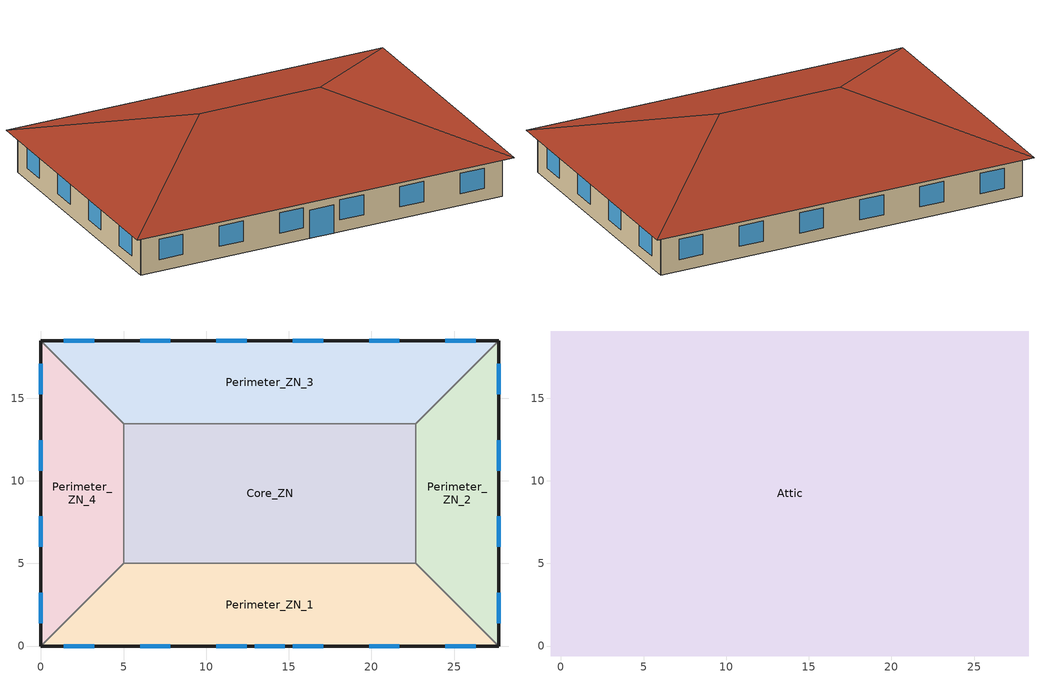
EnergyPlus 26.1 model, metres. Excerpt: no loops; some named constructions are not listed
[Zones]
Core_ZN
 floor ground (ext-slab): 5,13.46 22.69,13.46 22.69,5 5,5 z0
 wall to Perimeter_ZN_2 (int-walls): 22.69,5 22.69,13.46 z0:3.05
 wall to Perimeter_ZN_3 (int-walls): 22.69,13.46 5,13.46 z0:3.05
 wall to Perimeter_ZN_1 (int-walls): 5,5 22.69,5 z0:3.05
 wall to Perimeter_ZN_4 (int-walls): 5,13.46 5,5 z0:3.05
Perimeter_ZN_1
 floor ground (ext-slab): 27.69,0 0,0 5,5 22.69,5 z0
 wall outside (ext-walls): 0,0 27.69,0 z0:3.05
 wall to Perimeter_ZN_2 (int-walls): 27.69,0 22.69,5 z0:3.05
 wall to Perimeter_ZN_4 (int-walls): 5,5 0,0 z0:3.05
 window (TCwindow_41): 1.39,0 3.22,0 z0.9:2.42
 window (window_south): 6.01,0 7.84,0 / 10.62,0 12.45,0 / 15.24,0 17.07,0 / 19.85,0 21.68,0 / 24.47,0 26.3,0 z0.9:2.42; 12.93,0 14.76,0 z0:2.13
Perimeter_ZN_2
 floor ground (ext-slab): 22.69,13.46 27.69,18.46 27.69,0 22.69,5 z0
 wall outside (ext-walls): 27.69,0 27.69,18.46 z0:3.05
 wall to Perimeter_ZN_3 (int-walls): 27.69,18.46 22.69,13.46 z0:3.05
 window (window_east): 27.69,1.39 27.69,3.22 / 27.69,6.01 27.69,7.84 / 27.69,10.62 27.69,12.45 / 27.69,15.24 27.69,17.07 z0.9:2.42
Perimeter_ZN_3
 floor ground (ext-slab): 5,13.46 0,18.46 27.69,18.46 22.69,13.46 z0
 wall outside (ext-walls): 27.69,18.46 0,18.46 z0:3.05
 wall to Perimeter_ZN_4 (int-walls): 0,18.46 5,13.46 z0:3.05
 window (window_north): 26.3,18.46 24.47,18.46 / 21.68,18.46 19.85,18.46 / 17.07,18.46 15.24,18.46 / 12.45,18.46 10.62,18.46 / 7.84,18.46 6.01,18.46 / 3.22,18.46 1.39,18.46 z0.9:2.42
Perimeter_ZN_4
 floor ground (ext-slab): 5,5 0,0 0,18.46 5,13.46 z0
 wall outside (ext-walls): 0,18.46 0,0 z0:3.05
 window (window_west): 0,17.07 0,15.24 / 0,12.45 0,10.62 / 0,7.84 0,6.01 / 0,3.22 0,1.39 z0.9:2.42
Attic
 floor to Core_ZN (INT-FLOOR-TOPSIDE): 5,13.46 22.69,13.46 22.69,5 5,5 z3.05
 floor to Perimeter_ZN_2 (INT-FLOOR-TOPSIDE): 22.69,5 22.69,13.46 27.69,18.46 27.69,0 z3.05
 floor to Perimeter_ZN_3 (INT-FLOOR-TOPSIDE): 0,18.46 27.69,18.46 22.69,13.46 5,13.46 z3.05
 floor to Perimeter_ZN_1 (INT-FLOOR-TOPSIDE): 0,0 5,5 22.69,5 27.69,0 z3.05
 floor to Perimeter_ZN_4 (INT-FLOOR-TOPSIDE): 5,13.46 5,5 0,0 0,18.46 z3.05
 floor ground (exposed-floor): 28.29,19.06 28.29,-0.6 27.69,0 27.69,18.46 z3.05; -0.6,19.06 28.29,19.06 27.69,18.46 0,18.46 z3.05; 0,0 27.69,0 28.29,-0.6 -0.6,-0.6 z3.05; -0.6,19.06 0,18.46 0,0 -0.6,-0.6 z3.05
 roof outside (roofs): 28.29,-0.6,3.05 28.29,19.06,3.05 18.46,9.23,6.33; 28.29,19.06,3.05 -0.6,19.06,3.05 9.23,9.23,6.33 18.46,9.23,6.33; -0.6,-0.6,3.05 28.29,-0.6,3.05 18.46,9.23,6.33 9.23,9.23,6.33; -0.6,19.06,3.05 -0.6,-0.6,3.05 9.23,9.23,6.33
[MaterialProperty:GlazingSpectralData]
WO18RT45SP: 0.04, 0.04, 0.04, 0.04, 0.04, 0.04, 0, 0.32, 0.04, 0.04, 0, 0.325, 0.04, 0.04, 0, 0.33, 0.04, 0.04, 0, 0.335, 0.04, 0.04, 0, 0.34, 0.04, 0.04, 0, 0.345, 0.04, 0.04, 0, 0.35, 0.04, 0.04, 0.001, 0.355, 0.04, 0.04, 0.001, 0.36, 0.04, 0.04, 0.001, 0.365, 0.04, 0.04, 0.001, 0.37, 0.04, 0.04, 0.001, 0.375, 0.04, 0.04, 0.001, 0.38, 0.04, 0.04, 0.003, 0.385, 0.041, 0.041, 0.013, 0.39, 0.042, 0.042, 0.05, 0.395, 0.044, 0.044, 0.095, 0.4, 0.045, 0.045, 0.116, 0.405, 0.046, 0.046, 0.143, 0.41, 0.047, 0.047, 0.168, 0.415, 0.048, 0.048, 0.195, 0.42, 0.049, 0.049, 0.229, 0.425, 0.051, 0.051, 0.265, 0.43, 0.052, 0.052, 0.297, 0.435, 0.053, 0.053, 0.335, 0.44, 0.055, 0.055, 0.367, 0.445, 0.056, 0.056, 0.393, 0.45, 0.057, 0.057, 0.416, 0.455, 0.057, 0.057, 0.437, 0.46, 0.058, 0.058, 0.459, 0.465, 0.059, 0.059, 0.486, 0.47, 0.061, 0.061, 0.514, 0.475, 0.062, 0.062, 0.547, 0.48, 0.063, 0.063, 0.577, 0.485, 0.064, 0.064, 0.607, 0.49, 0.065, 0.065, 0.627, 0.495, 0.065, 0.065, 0.634, 0.5, 0.065, 0.065, 0.62, 0.505, 0.064, 0.064, 0.592, 0.51, 0.062, 0.062, 0.561, 0.515, 0.061, 0.061, 0.536, 0.52, 0.061, 0.061, 0.524, 0.525, 0.061, 0.061, 0.52, 0.53, 0.061, 0.061, 0.524, 0.535, 0.061, 0.061, 0.528, 0.54, 0.061, 0.061, 0.533, 0.545, 0.062, 0.062, 0.541, 0.55, 0.062, 0.062, 0.545, 0.555, 0.062, 0.062, 0.547, 0.56, 0.062, 0.062, 0.547, 0.565, 0.062, 0.062, 0.545, 0.57, 0.062, 0.062, 0.539, 0.575, 0.061, 0.061, 0.532, 0.58, 0.061, 0.061, 0.522, 0.585, 0.061, 0.061, 0.514, 0.59, 0.06, 0.06, 0.507, 0.595, 0.06, 0.06, 0.501, 0.6, 0.06, 0.06, 0.495, 0.605, 0.06, 0.06, 0.491, 0.61, 0.059, 0.059, 0.486, 0.615, 0.059, 0.059, 0.484, 0.62, 0.059, 0.059, 0.482, 0.625, 0.059, 0.059, 0.48, 0.63, 0.059, 0.059, 0.479, 0.635, 0.059, 0.059, 0.481, 0.64, 0.059, 0.059, 0.483, 0.645, 0.059, 0.059, 0.485, 0.65, 0.06, 0.06, 0.49, 0.655, 0.06, 0.06, 0.497, 0.66, 0.06, 0.06, 0.502, 0.665, 0.06, 0.06, 0.508, 0.67, 0.061, 0.061, 0.515, 0.675, 0.061, 0.061, 0.521, 0.68, 0.061, 0.061, 0.526, 0.685, 0.061, 0.061, 0.533, 0.69, 0.062, 0.062, 0.542, 0.695, 0.062, 0.062, 0.548, 0.7, 0.062, 0.062, 0.557, 0.705, 0.063, 0.063, 0.565, 0.71, 0.063, 0.063, 0.575, 0.715, 0.063, 0.063, 0.581, 0.72, 0.063, 0.063, 0.587, 0.725, 0.064, 0.064, 0.593, 0.73, 0.064, 0.064, 0.598, 0.735, 0.064, 0.064, 0.605, 0.74, 0.064, 0.064, 0.61, 0.745, 0.065, 0.065, 0.615, 0.75, 0.065, 0.065, 0.622, 0.755, 0.065, 0.065, 0.628, 0.76, 0.065, 0.065, 0.634, 0.765, 0.066, 0.066, 0.641, 0.77, 0.066, 0.066, 0.646, 0.775, 0.066, 0.066, 0.647, 0.78, 0.066, 0.066, 0.652, 0.785, 0.066, 0.066, 0.656, 0.79, 0.066, 0.066, 0.661, 0.795, 0.067, 0.067, 0.665, 0.8, 0.067, 0.067, 0.667, 0.805, 0.067, 0.067, 0.668, 0.81, 0.067, 0.067, 0.672, 0.815, 0.067, 0.067, 0.673, 0.82, 0.067, 0.067, 0.673, 0.825, 0.067, 0.067, 0.673, 0.83, 0.067, 0.067, 0.675, 0.835, 0.067, 0.067, 0.67, 0.84, 0.067, 0.067, 0.67, 0.845, 0.067, 0.067, 0.671, 0.85, 0.067, 0.067, 0.668, 0.855, 0.067, 0.067, 0.665, 0.86, 0.067, 0.067, 0.664, 0.865, 0.067, 0.067, 0.664, 0.87, 0.066, 0.066, 0.662, 0.875, 0.066, 0.066, 0.656, 0.88, 0.066, 0.066, 0.658, 0.885, 0.066, 0.066, 0.653, 0.89, 0.066, 0.066, 0.652, 0.895, 0.066, 0.066, 0.647, 0.9, 0.066, 0.066, 0.639, 0.905, 0.065, 0.065, 0.635, 0.91, 0.065, 0.065, 0.628, 0.915, 0.065, 0.065, 0.625, 0.92, 0.065, 0.065, 0.622, 0.925, 0.065, 0.065, 0.619, 0.93, 0.065, 0.065, 0.618, 0.935, 0.064, 0.064, 0.611, 0.94, 0.064, 0.064, 0.608, 0.945, 0.064, 0.064, 0.605, 0.95, 0.064, 0.064, 0.601, 0.955, 0.064, 0.064, 0.592, 0.96, 0.063, 0.063, 0.587, 0.965, 0.063, 0.063, 0.582, 0.97, 0.063, 0.063, 0.579, 0.975, 0.063, 0.063, 0.575, 0.98, 0.063, 0.063, 0.571, 0.985, 0.063, 0.063, 0.566, 0.99, 0.062, 0.062, 0.562, 0.995, 0.062, 0.062, 0.553, 1, 0.062, 0.062, 0.551, 1.005, 0.062, 0.062, 0.549, 1.01, 0.062, 0.062, 0.547, 1.015, 0.062, 0.062, 0.547, 1.02, 0.062, 0.062, 0.547, 1.025, 0.062, 0.062, 0.549, 1.03, 0.062, 0.062, 0.551, 1.035, 0.062, 0.062, 0.554, 1.04, 0.062, 0.062, 0.562, 1.045, 0.063, 0.063, 0.566, 1.05, 0.063, 0.063, 0.572, 1.055, 0.063, 0.063, 0.576, 1.06, 0.063, 0.063, 0.58, 1.065, 0.063, 0.063, 0.582, 1.07, 0.063, 0.063, 0.587, 1.075, 0.064, 0.064, 0.592, 1.08, 0.064, 0.064, 0.601, 1.085, 0.064, 0.064, 0.606, 1.09, 0.064, 0.064, 0.612, 1.095, 0.065, 0.065, 0.617, 1.1, 0.065, 0.065, 0.621, 1.105, 0.065, 0.065, 0.628, 1.11, 0.065, 0.065, 0.632, 1.115, 0.065, 0.065, 0.637, 1.12, 0.066, 0.066, 0.639, 1.125, 0.066, 0.066, 0.64, 1.13, 0.066, 0.066, 0.638, 1.135, 0.066, 0.066, 0.638, 1.14, 0.065, 0.065, 0.637, 1.145, 0.065, 0.065, 0.634, 1.15, 0.065, 0.065, 0.632, 1.155, 0.065, 0.065, 0.632, 1.16, 0.065, 0.065, 0.631, 1.165, 0.065, 0.065, 0.627, 1.17, 0.065, 0.065, 0.624, 1.175, 0.065, 0.065, 0.618, 1.18, 0.064, 0.064, 0.611, 1.185, 0.064, 0.064, 0.601, 1.19, 0.064, 0.064, 0.6, 1.195, 0.064, 0.064, 0.605, 1.2, 0.064, 0.064, 0.611, 1.205, 0.065, 0.065, 0.619, 1.21, 0.065, 0.065, 0.625, 1.215, 0.065, 0.065, 0.634, 1.22, 0.066, 0.066, 0.64, 1.225, 0.066, 0.066, 0.644, 1.23, 0.066, 0.066, 0.647, 1.235, 0.066, 0.066, 0.65, 1.24, 0.066, 0.066, 0.653, 1.245, 0.066, 0.066, 0.656, 1.25, 0.066, 0.066, 0.658, 1.255, 0.066, 0.066, 0.661, 1.26, 0.066, 0.066, 0.662, 1.265, 0.067, 0.067, 0.667, 1.27, 0.067, 0.067, 0.668, 1.275, 0.067, 0.067, 0.671, 1.28, 0.067, 0.067, 0.675, 1.285, 0.067, 0.067, 0.678, 1.29, 0.067, 0.067, 0.679, 1.295, 0.067, 0.067, 0.682, 1.3, 0.067, 0.067, 0.684, 1.305, 0.067, 0.067, 0.687, 1.31, 0.068, 0.068, 0.689, 1.315, 0.068, 0.068, 0.692, 1.32, 0.068, 0.068, 0.693, 1.325, 0.068, 0.068, 0.695, 1.33, 0.068, 0.068, 0.697, 1.335, 0.068, 0.068, 0.698, 1.34, 0.068, 0.068, 0.698, 1.345, 0.068, 0.068, 0.698, 1.35, 0.068, 0.068, 0.695, 1.355, 0.068, 0.068, 0.692, 1.36, 0.068, 0.068, 0.692, 1.365, 0.067, 0.067, 0.687, 1.37, 0.067, 0.067, 0.682, 1.375, 0.067, 0.067, 0.676, 1.38, 0.067, 0.067, 0.678, 1.385, 0.067, 0.067, 0.676, 1.39, 0.067, 0.067, 0.675, 1.395, 0.067, 0.067, 0.676, 1.4, 0.067, 0.067, 0.675, 1.405, 0.067, 0.067, 0.671, 1.41, 0.067, 0.067, 0.67, 1.415, 0.067, 0.067, 0.673, 1.42, 0.067, 0.067, 0.671, 1.425, 0.067, 0.067, 0.668, 1.43, 0.067, 0.067, 0.67, 1.435, 0.067, 0.067, 0.67, 1.44, 0.067, 0.067, 0.668, 1.445, 0.067, 0.067, 0.67, 1.45, 0.067, 0.067, 0.67, 1.455, 0.067, 0.067, 0.673, 1.46, 0.067, 0.067, 0.676, 1.465, 0.067, 0.067, 0.681, 1.47, 0.067, 0.067, 0.684, 1.475, 0.068, 0.068, 0.689, 1.48, 0.068, 0.068, 0.69, 1.485, 0.068, 0.068, 0.695, 1.49, 0.068, 0.068, 0.698, 1.495, 0.068, 0.068, 0.703, 1.5, 0.068, 0.068, 0.706, 1.505, 0.068, 0.068, 0.711, 1.51, 0.069, 0.069, 0.714, 1.515, 0.069, 0.069, 0.718, 1.52, 0.069, 0.069, 0.719, 1.525, 0.069, 0.069, 0.724, 1.53, 0.069, 0.069, 0.724, 1.535, 0.069, 0.069, 0.728, 1.54, 0.069, 0.069, 0.728, 1.545, 0.069, 0.069, 0.728, 1.55, 0.069, 0.069, 0.728, 1.555, 0.069, 0.069, 0.728, 1.56, 0.069, 0.069, 0.728, 1.565, 0.069, 0.069, 0.728, 1.57, 0.069, 0.069, 0.728, 1.575, 0.069, 0.069, 0.729, 1.58, 0.069, 0.069, 0.731, 1.585, 0.069, 0.069, 0.733, 1.59, 0.069, 0.069, 0.735, 1.595, 0.069, 0.069, 0.736, 1.6, 0.07, 0.07, 0.738, 1.605, 0.07, 0.07, 0.74, 1.61, 0.07, 0.07, 0.741, 1.615, 0.07, 0.07, 0.741, 1.62, 0.07, 0.07, 0.741, 1.625, 0.07, 0.07, 0.741, 1.63, 0.07, 0.07, 0.741, 1.635, 0.07, 0.07, 0.741, 1.64, 0.07, 0.07, 0.743, 1.645, 0.07, 0.07, 0.741, 1.65, 0.07, 0.07, 0.74, 1.655, 0.069, 0.069, 0.736, 1.66, 0.069, 0.069, 0.735, 1.665, 0.069, 0.069, 0.724, 1.67, 0.069, 0.069, 0.716, 1.675, 0.068, 0.068, 0.698, 1.68, 0.067, 0.067, 0.673, 1.685, 0.064, 0.064, 0.608, 1.69, 0.063, 0.063, 0.574, 1.695, 0.061, 0.061, 0.521, 1.7, 0.06, 0.06, 0.493, 1.705, 0.06, 0.06, 0.499, 1.71, 0.06, 0.06, 0.507, 1.715, 0.06, 0.06, 0.512, 1.72, 0.061, 0.061, 0.526, 1.725, 0.062, 0.062, 0.548, 1.73, 0.062, 0.062, 0.546, 1.735, 0.061, 0.061, 0.533, 1.74, 0.061, 0.061, 0.527, 1.745, 0.061, 0.061, 0.522, 1.75, 0.061, 0.061, 0.53, 1.755, 0.062, 0.062, 0.552, 1.76, 0.063, 0.063, 0.568, 1.765, 0.064, 0.064, 0.589, 1.77, 0.064, 0.064, 0.6, 1.775, 0.065, 0.065, 0.619, 1.78, 0.065, 0.065, 0.625, 1.785, 0.065, 0.065, 0.63, 1.79, 0.065, 0.065, 0.632, 1.795, 0.065, 0.065, 0.635, 1.8, 0.065, 0.065, 0.637, 1.805, 0.066, 0.066, 0.638, 1.81, 0.066, 0.066, 0.638, 1.815, 0.066, 0.066, 0.638, 1.82, 0.066, 0.066, 0.64, 1.825, 0.066, 0.066, 0.646, 1.83, 0.066, 0.066, 0.649, 1.835, 0.066, 0.066, 0.656, 1.84, 0.066, 0.066, 0.658, 1.845, 0.067, 0.067, 0.667, 1.85, 0.067, 0.067, 0.673, 1.855, 0.067, 0.067, 0.681, 1.86, 0.067, 0.067, 0.681, 1.865, 0.067, 0.067, 0.684, 1.87, 0.067, 0.067, 0.687, 1.875, 0.067, 0.067, 0.687, 1.88, 0.067, 0.067, 0.685, 1.885, 0.067, 0.067, 0.685, 1.89, 0.067, 0.067, 0.685, 1.895, 0.068, 0.068, 0.689, 1.9, 0.067, 0.067, 0.682, 1.905, 0.067, 0.067, 0.682, 1.91, 0.067, 0.067, 0.679, 1.915, 0.067, 0.067, 0.681, 1.92, 0.067, 0.067, 0.678, 1.925, 0.067, 0.067, 0.679, 1.93, 0.067, 0.067, 0.679, 1.935, 0.067, 0.067, 0.679, 1.94, 0.067, 0.067, 0.681, 1.945, 0.067, 0.067, 0.684, 1.95, 0.067, 0.067, 0.685, 1.955, 0.067, 0.067, 0.687, 1.96, 0.067, 0.067, 0.685, 1.965, 0.067, 0.067, 0.685, 1.97, 0.067, 0.067, 0.687, 1.975, 0.067, 0.067, 0.684, 1.98, 0.067, 0.067, 0.684, 1.985, 0.067, 0.067, 0.682, 1.99, 0.067, 0.067, 0.681, 1.995, 0.067, 0.067, 0.678, 2, 0.067, 0.067, 0.673, 2.005, 0.066, 0.066, 0.662, 2.01, 0.066, 0.066, 0.655, 2.015, 0.066, 0.066, 0.646, 2.02, 0.066, 0.066, 0.638, 2.025, 0.065, 0.065, 0.63, 2.03, 0.065, 0.065, 0.622, 2.035, 0.065, 0.065, 0.614, 2.04, 0.064, 0.064, 0.608, 2.045, 0.064, 0.064, 0.598, 2.05, 0.064, 0.064, 0.593, 2.055, 0.063, 0.063, 0.582, 2.06, 0.063, 0.063, 0.575, 2.065, 0.063, 0.063, 0.569, 2.07, 0.063, 0.063, 0.568, 2.075, 0.063, 0.063, 0.565, 2.08, 0.063, 0.063, 0.565, 2.085, 0.063, 0.063, 0.566, 2.09, 0.063, 0.063, 0.566, 2.095, 0.063, 0.063, 0.57, 2.1, 0.063, 0.063, 0.571, 2.105, 0.063, 0.063, 0.575, 2.11, 0.063, 0.063, 0.577, 2.115, 0.063, 0.063, 0.581, 2.12, 0.063, 0.063, 0.582, 2.125, 0.063, 0.063, 0.582, 2.13, 0.063, 0.063, 0.581, 2.135, 0.063, 0.063, 0.582, 2.14, 0.063, 0.063, 0.583, 2.145, 0.063, 0.063, 0.586, 2.15, 0.063, 0.063, 0.585, 2.155, 0.063, 0.063, 0.585, 2.16, 0.063, 0.063, 0.585, 2.165, 0.063, 0.063, 0.585, 2.17, 0.063, 0.063, 0.585, 2.175, 0.063, 0.063, 0.583, 2.18, 0.063, 0.063, 0.581, 2.185, 0.063, 0.063, 0.573, 2.19, 0.063, 0.063, 0.569, 2.195, 0.062, 0.062, 0.56, 2.2, 0.062, 0.062, 0.556, 2.205, 0.062, 0.062, 0.551, 2.21, 0.062, 0.062, 0.545, 2.215, 0.061, 0.061, 0.532, 2.22, 0.061, 0.061, 0.521, 2.225, 0.06, 0.06, 0.505, 2.23, 0.059, 0.059, 0.486, 2.235, 0.058, 0.058, 0.456, 2.24, 0.057, 0.057, 0.429, 2.245, 0.055, 0.055, 0.375, 2.25, 0.053, 0.053, 0.33, 2.255, 0.051, 0.051, 0.263, 2.26, 0.049, 0.049, 0.22, 2.265, 0.047, 0.047, 0.167, 2.27, 0.046, 0.046, 0.142, 2.275, 0.044, 0.044, 0.111, 2.28, 0.044, 0.044, 0.093, 2.285, 0.043, 0.043, 0.076, 2.29, 0.043, 0.043, 0.063, 2.295, 0.042, 0.042, 0.052, 2.3, 0.042, 0.042, 0.049, 2.305, 0.042, 0.042, 0.057, 2.31, 0.043, 0.043, 0.068, 2.315, 0.043, 0.043, 0.084, 2.32, 0.044, 0.044, 0.089, 2.325, 0.044, 0.044, 0.097, 2.33, 0.044, 0.044, 0.099, 2.335, 0.044, 0.044, 0.1, 2.34, 0.044, 0.044, 0.1, 2.345, 0.044, 0.044, 0.101, 2.35, 0.044, 0.044, 0.11, 2.355, 0.045, 0.045, 0.121, 2.36, 0.045, 0.045, 0.125, 2.365, 0.045, 0.045, 0.13, 2.37, 0.045, 0.045, 0.132, 2.375, 0.045, 0.045, 0.131, 2.38, 0.045, 0.045, 0.131, 2.385, 0.045, 0.045, 0.134, 2.39, 0.046, 0.046, 0.138, 2.395, 0.046, 0.046, 0.143, 2.4, 0.046, 0.046, 0.148, 2.405, 0.046, 0.046, 0.153, 2.41, 0.046, 0.046, 0.152, 2.415, 0.046, 0.046, 0.149, 2.42, 0.046, 0.046, 0.144, 2.425, 0.045, 0.045, 0.132, 2.43, 0.045, 0.045, 0.128, 2.435, 0.045, 0.045, 0.125, 2.44, 0.045, 0.045, 0.124, 2.445, 0.045, 0.045, 0.116, 2.45, 0.045, 0.045, 0.113, 2.455, 0.045, 0.045, 0.114, 2.46, 0.045, 0.045, 0.117, 2.465, 0.045, 0.045, 0.126, 2.47, 0.045, 0.045, 0.128, 2.475, 0.045, 0.045, 0.129, 2.48, 0.045, 0.045, 0.135, 2.485, 0.046, 0.046, 0.145, 2.49, 0.046, 0.046, 0.15, 2.495, 0.046, 0.046, 0.155, 2.5, 0.04, 0.04, 0.04, 0.04, 0, 0, 0, 0, 0.3, 0.305, 0.31, 0.315
WO18RT50SP: 0.04, 0.04, 0.04, 0.04, 0.04, 0.04, 0, 0.32, 0.04, 0.04, 0, 0.325, 0.04, 0.04, 0, 0.33, 0.04, 0.04, 0, 0.335, 0.04, 0.04, 0, 0.34, 0.04, 0.04, 0, 0.345, 0.04, 0.04, 0, 0.35, 0.04, 0.04, 0.001, 0.355, 0.04, 0.04, 0.001, 0.36, 0.04, 0.04, 0.001, 0.365, 0.04, 0.04, 0.001, 0.37, 0.04, 0.04, 0.001, 0.375, 0.04, 0.04, 0.001, 0.38, 0.04, 0.04, 0.002, 0.385, 0.04, 0.04, 0.007, 0.39, 0.041, 0.041, 0.025, 0.395, 0.042, 0.042, 0.054, 0.4, 0.043, 0.043, 0.07, 0.405, 0.044, 0.044, 0.092, 0.41, 0.045, 0.045, 0.117, 0.415, 0.046, 0.046, 0.141, 0.42, 0.047, 0.047, 0.167, 0.425, 0.048, 0.048, 0.197, 0.43, 0.049, 0.049, 0.223, 0.435, 0.05, 0.05, 0.258, 0.44, 0.051, 0.051, 0.286, 0.445, 0.052, 0.052, 0.308, 0.45, 0.053, 0.053, 0.326, 0.455, 0.054, 0.054, 0.344, 0.46, 0.055, 0.055, 0.363, 0.465, 0.056, 0.056, 0.389, 0.47, 0.057, 0.057, 0.419, 0.475, 0.058, 0.058, 0.456, 0.48, 0.06, 0.06, 0.491, 0.485, 0.061, 0.061, 0.524, 0.49, 0.062, 0.062, 0.547, 0.495, 0.062, 0.062, 0.551, 0.5, 0.061, 0.061, 0.529, 0.505, 0.06, 0.06, 0.488, 0.51, 0.058, 0.058, 0.445, 0.515, 0.057, 0.057, 0.413, 0.52, 0.056, 0.056, 0.396, 0.525, 0.056, 0.056, 0.392, 0.53, 0.056, 0.056, 0.397, 0.535, 0.056, 0.056, 0.404, 0.54, 0.056, 0.056, 0.412, 0.545, 0.057, 0.057, 0.422, 0.55, 0.057, 0.057, 0.43, 0.555, 0.057, 0.057, 0.435, 0.56, 0.057, 0.057, 0.437, 0.565, 0.057, 0.057, 0.436, 0.57, 0.057, 0.057, 0.432, 0.575, 0.057, 0.057, 0.426, 0.58, 0.057, 0.057, 0.418, 0.585, 0.056, 0.056, 0.411, 0.59, 0.056, 0.056, 0.404, 0.595, 0.056, 0.056, 0.4, 0.6, 0.056, 0.056, 0.396, 0.605, 0.056, 0.056, 0.393, 0.61, 0.056, 0.056, 0.391, 0.615, 0.056, 0.056, 0.391, 0.62, 0.056, 0.056, 0.39, 0.625, 0.056, 0.056, 0.39, 0.63, 0.056, 0.056, 0.391, 0.635, 0.056, 0.056, 0.395, 0.64, 0.056, 0.056, 0.399, 0.645, 0.056, 0.056, 0.404, 0.65, 0.056, 0.056, 0.411, 0.655, 0.057, 0.057, 0.419, 0.66, 0.057, 0.057, 0.426, 0.665, 0.057, 0.057, 0.434, 0.67, 0.058, 0.058, 0.443, 0.675, 0.058, 0.058, 0.451, 0.68, 0.058, 0.058, 0.458, 0.685, 0.059, 0.059, 0.468, 0.69, 0.059, 0.059, 0.478, 0.695, 0.06, 0.06, 0.488, 0.7, 0.06, 0.06, 0.499, 0.705, 0.06, 0.06, 0.51, 0.71, 0.061, 0.061, 0.522, 0.715, 0.061, 0.061, 0.532, 0.72, 0.062, 0.062, 0.541, 0.725, 0.062, 0.062, 0.55, 0.73, 0.062, 0.062, 0.559, 0.735, 0.063, 0.063, 0.569, 0.74, 0.063, 0.063, 0.576, 0.745, 0.063, 0.063, 0.584, 0.75, 0.064, 0.064, 0.593, 0.755, 0.064, 0.064, 0.601, 0.76, 0.064, 0.064, 0.609, 0.765, 0.065, 0.065, 0.617, 0.77, 0.065, 0.065, 0.623, 0.775, 0.065, 0.065, 0.626, 0.78, 0.065, 0.065, 0.632, 0.785, 0.066, 0.066, 0.638, 0.79, 0.066, 0.066, 0.643, 0.795, 0.066, 0.066, 0.649, 0.8, 0.066, 0.066, 0.651, 0.805, 0.066, 0.066, 0.654, 0.81, 0.066, 0.066, 0.658, 0.815, 0.066, 0.066, 0.66, 0.82, 0.066, 0.066, 0.66, 0.825, 0.066, 0.066, 0.66, 0.83, 0.066, 0.066, 0.661, 0.835, 0.066, 0.066, 0.657, 0.84, 0.066, 0.066, 0.656, 0.845, 0.066, 0.066, 0.658, 0.85, 0.066, 0.066, 0.655, 0.855, 0.066, 0.066, 0.652, 0.86, 0.066, 0.066, 0.651, 0.865, 0.066, 0.066, 0.651, 0.87, 0.066, 0.066, 0.649, 0.875, 0.066, 0.066, 0.644, 0.88, 0.066, 0.066, 0.645, 0.885, 0.066, 0.066, 0.64, 0.89, 0.066, 0.066, 0.638, 0.895, 0.065, 0.065, 0.633, 0.9, 0.065, 0.065, 0.625, 0.905, 0.065, 0.065, 0.62, 0.91, 0.064, 0.064, 0.612, 0.915, 0.064, 0.064, 0.608, 0.92, 0.064, 0.064, 0.604, 0.925, 0.064, 0.064, 0.601, 0.93, 0.064, 0.064, 0.598, 0.935, 0.064, 0.064, 0.591, 0.94, 0.063, 0.063, 0.587, 0.945, 0.063, 0.063, 0.584, 0.95, 0.063, 0.063, 0.579, 0.955, 0.063, 0.063, 0.57, 0.96, 0.063, 0.063, 0.565, 0.965, 0.062, 0.062, 0.56, 0.97, 0.062, 0.062, 0.557, 0.975, 0.062, 0.062, 0.551, 0.98, 0.062, 0.062, 0.548, 0.985, 0.062, 0.062, 0.543, 0.99, 0.062, 0.062, 0.54, 0.995, 0.061, 0.061, 0.533, 1, 0.061, 0.061, 0.531, 1.005, 0.061, 0.061, 0.529, 1.01, 0.061, 0.061, 0.527, 1.015, 0.061, 0.061, 0.527, 1.02, 0.061, 0.061, 0.527, 1.025, 0.061, 0.061, 0.528, 1.03, 0.061, 0.061, 0.53, 1.035, 0.061, 0.061, 0.532, 1.04, 0.062, 0.062, 0.538, 1.045, 0.062, 0.062, 0.542, 1.05, 0.062, 0.062, 0.549, 1.055, 0.062, 0.062, 0.554, 1.06, 0.062, 0.062, 0.558, 1.065, 0.062, 0.062, 0.561, 1.07, 0.063, 0.063, 0.567, 1.075, 0.063, 0.063, 0.573, 1.08, 0.063, 0.063, 0.581, 1.085, 0.063, 0.063, 0.586, 1.09, 0.064, 0.064, 0.591, 1.095, 0.064, 0.064, 0.597, 1.1, 0.064, 0.064, 0.601, 1.105, 0.064, 0.064, 0.608, 1.11, 0.065, 0.065, 0.613, 1.115, 0.065, 0.065, 0.621, 1.12, 0.065, 0.065, 0.625, 1.125, 0.065, 0.065, 0.63, 1.13, 0.065, 0.065, 0.631, 1.135, 0.065, 0.065, 0.637, 1.14, 0.065, 0.065, 0.637, 1.145, 0.065, 0.065, 0.634, 1.15, 0.065, 0.065, 0.632, 1.155, 0.065, 0.065, 0.632, 1.16, 0.065, 0.065, 0.631, 1.165, 0.065, 0.065, 0.627, 1.17, 0.065, 0.065, 0.624, 1.175, 0.065, 0.065, 0.618, 1.18, 0.064, 0.064, 0.611, 1.185, 0.064, 0.064, 0.601, 1.19, 0.064, 0.064, 0.6, 1.195, 0.064, 0.064, 0.605, 1.2, 0.064, 0.064, 0.611, 1.205, 0.065, 0.065, 0.619, 1.21, 0.065, 0.065, 0.625, 1.215, 0.065, 0.065, 0.634, 1.22, 0.066, 0.066, 0.64, 1.225, 0.066, 0.066, 0.644, 1.23, 0.066, 0.066, 0.647, 1.235, 0.066, 0.066, 0.65, 1.24, 0.066, 0.066, 0.653, 1.245, 0.066, 0.066, 0.656, 1.25, 0.066, 0.066, 0.658, 1.255, 0.066, 0.066, 0.661, 1.26, 0.066, 0.066, 0.662, 1.265, 0.067, 0.067, 0.667, 1.27, 0.067, 0.067, 0.668, 1.275, 0.067, 0.067, 0.671, 1.28, 0.067, 0.067, 0.675, 1.285, 0.067, 0.067, 0.678, 1.29, 0.067, 0.067, 0.679, 1.295, 0.067, 0.067, 0.682, 1.3, 0.067, 0.067, 0.684, 1.305, 0.067, 0.067, 0.687, 1.31, 0.068, 0.068, 0.689, 1.315, 0.068, 0.068, 0.692, 1.32, 0.068, 0.068, 0.693, 1.325, 0.068, 0.068, 0.695, 1.33, 0.068, 0.068, 0.697, 1.335, 0.068, 0.068, 0.698, 1.34, 0.068, 0.068, 0.698, 1.345, 0.068, 0.068, 0.698, 1.35, 0.068, 0.068, 0.695, 1.355, 0.068, 0.068, 0.692, 1.36, 0.068, 0.068, 0.692, 1.365, 0.067, 0.067, 0.687, 1.37, 0.067, 0.067, 0.682, 1.375, 0.067, 0.067, 0.676, 1.38, 0.067, 0.067, 0.678, 1.385, 0.067, 0.067, 0.676, 1.39, 0.067, 0.067, 0.675, 1.395, 0.067, 0.067, 0.676, 1.4, 0.067, 0.067, 0.675, 1.405, 0.067, 0.067, 0.671, 1.41, 0.067, 0.067, 0.67, 1.415, 0.067, 0.067, 0.673, 1.42, 0.067, 0.067, 0.671, 1.425, 0.067, 0.067, 0.668, 1.43, 0.067, 0.067, 0.67, 1.435, 0.067, 0.067, 0.67, 1.44, 0.067, 0.067, 0.668, 1.445, 0.067, 0.067, 0.67, 1.45, 0.067, 0.067, 0.67, 1.455, 0.067, 0.067, 0.673, 1.46, 0.067, 0.067, 0.676, 1.465, 0.067, 0.067, 0.681, 1.47, 0.067, 0.067, 0.684, 1.475, 0.068, 0.068, 0.689, 1.48, 0.068, 0.068, 0.69, 1.485, 0.068, 0.068, 0.695, 1.49, 0.068, 0.068, 0.698, 1.495, 0.068, 0.068, 0.703, 1.5, 0.068, 0.068, 0.706, 1.505, 0.068, 0.068, 0.711, 1.51, 0.069, 0.069, 0.714, 1.515, 0.069, 0.069, 0.718, 1.52, 0.069, 0.069, 0.719, 1.525, 0.069, 0.069, 0.724, 1.53, 0.069, 0.069, 0.724, 1.535, 0.069, 0.069, 0.728, 1.54, 0.069, 0.069, 0.728, 1.545, 0.069, 0.069, 0.728, 1.55, 0.069, 0.069, 0.728, 1.555, 0.069, 0.069, 0.728, 1.56, 0.069, 0.069, 0.728, 1.565, 0.069, 0.069, 0.728, 1.57, 0.069, 0.069, 0.728, 1.575, 0.069, 0.069, 0.729, 1.58, 0.069, 0.069, 0.731, 1.585, 0.069, 0.069, 0.733, 1.59, 0.069, 0.069, 0.735, 1.595, 0.069, 0.069, 0.736, 1.6, 0.07, 0.07, 0.738, 1.605, 0.07, 0.07, 0.74, 1.61, 0.07, 0.07, 0.741, 1.615, 0.07, 0.07, 0.741, 1.62, 0.07, 0.07, 0.741, 1.625, 0.07, 0.07, 0.741, 1.63, 0.07, 0.07, 0.741, 1.635, 0.07, 0.07, 0.741, 1.64, 0.07, 0.07, 0.743, 1.645, 0.07, 0.07, 0.741, 1.65, 0.07, 0.07, 0.74, 1.655, 0.069, 0.069, 0.736, 1.66, 0.069, 0.069, 0.735, 1.665, 0.069, 0.069, 0.724, 1.67, 0.069, 0.069, 0.716, 1.675, 0.068, 0.068, 0.698, 1.68, 0.067, 0.067, 0.673, 1.685, 0.064, 0.064, 0.608, 1.69, 0.063, 0.063, 0.574, 1.695, 0.061, 0.061, 0.521, 1.7, 0.06, 0.06, 0.493, 1.705, 0.06, 0.06, 0.499, 1.71, 0.06, 0.06, 0.507, 1.715, 0.06, 0.06, 0.512, 1.72, 0.061, 0.061, 0.526, 1.725, 0.062, 0.062, 0.548, 1.73, 0.062, 0.062, 0.546, 1.735, 0.061, 0.061, 0.533, 1.74, 0.061, 0.061, 0.527, 1.745, 0.061, 0.061, 0.522, 1.75, 0.061, 0.061, 0.53, 1.755, 0.062, 0.062, 0.552, 1.76, 0.063, 0.063, 0.568, 1.765, 0.064, 0.064, 0.589, 1.77, 0.064, 0.064, 0.6, 1.775, 0.065, 0.065, 0.619, 1.78, 0.065, 0.065, 0.625, 1.785, 0.065, 0.065, 0.63, 1.79, 0.065, 0.065, 0.632, 1.795, 0.065, 0.065, 0.635, 1.8, 0.065, 0.065, 0.637, 1.805, 0.066, 0.066, 0.638, 1.81, 0.066, 0.066, 0.638, 1.815, 0.066, 0.066, 0.638, 1.82, 0.066, 0.066, 0.64, 1.825, 0.066, 0.066, 0.646, 1.83, 0.066, 0.066, 0.649, 1.835, 0.066, 0.066, 0.656, 1.84, 0.066, 0.066, 0.658, 1.845, 0.067, 0.067, 0.667, 1.85, 0.067, 0.067, 0.673, 1.855, 0.067, 0.067, 0.681, 1.86, 0.067, 0.067, 0.681, 1.865, 0.067, 0.067, 0.684, 1.87, 0.067, 0.067, 0.687, 1.875, 0.067, 0.067, 0.687, 1.88, 0.067, 0.067, 0.685, 1.885, 0.067, 0.067, 0.685, 1.89, 0.067, 0.067, 0.685, 1.895, 0.068, 0.068, 0.689, 1.9, 0.067, 0.067, 0.682, 1.905, 0.067, 0.067, 0.682, 1.91, 0.067, 0.067, 0.679, 1.915, 0.067, 0.067, 0.681, 1.92, 0.067, 0.067, 0.678, 1.925, 0.067, 0.067, 0.679, 1.93, 0.067, 0.067, 0.679, 1.935, 0.067, 0.067, 0.679, 1.94, 0.067, 0.067, 0.681, 1.945, 0.067, 0.067, 0.684, 1.95, 0.067, 0.067, 0.685, 1.955, 0.067, 0.067, 0.687, 1.96, 0.067, 0.067, 0.685, 1.965, 0.067, 0.067, 0.685, 1.97, 0.067, 0.067, 0.687, 1.975, 0.067, 0.067, 0.684, 1.98, 0.067, 0.067, 0.684, 1.985, 0.067, 0.067, 0.682, 1.99, 0.067, 0.067, 0.681, 1.995, 0.067, 0.067, 0.678, 2, 0.067, 0.067, 0.673, 2.005, 0.066, 0.066, 0.662, 2.01, 0.066, 0.066, 0.655, 2.015, 0.066, 0.066, 0.646, 2.02, 0.066, 0.066, 0.638, 2.025, 0.065, 0.065, 0.63, 2.03, 0.065, 0.065, 0.622, 2.035, 0.065, 0.065, 0.614, 2.04, 0.064, 0.064, 0.608, 2.045, 0.064, 0.064, 0.598, 2.05, 0.064, 0.064, 0.593, 2.055, 0.063, 0.063, 0.582, 2.06, 0.063, 0.063, 0.575, 2.065, 0.063, 0.063, 0.569, 2.07, 0.063, 0.063, 0.568, 2.075, 0.063, 0.063, 0.565, 2.08, 0.063, 0.063, 0.565, 2.085, 0.063, 0.063, 0.566, 2.09, 0.063, 0.063, 0.566, 2.095, 0.063, 0.063, 0.57, 2.1, 0.063, 0.063, 0.571, 2.105, 0.063, 0.063, 0.575, 2.11, 0.063, 0.063, 0.577, 2.115, 0.063, 0.063, 0.581, 2.12, 0.063, 0.063, 0.582, 2.125, 0.063, 0.063, 0.582, 2.13, 0.063, 0.063, 0.581, 2.135, 0.063, 0.063, 0.582, 2.14, 0.063, 0.063, 0.583, 2.145, 0.063, 0.063, 0.586, 2.15, 0.063, 0.063, 0.585, 2.155, 0.063, 0.063, 0.585, 2.16, 0.063, 0.063, 0.585, 2.165, 0.063, 0.063, 0.585, 2.17, 0.063, 0.063, 0.585, 2.175, 0.063, 0.063, 0.583, 2.18, 0.063, 0.063, 0.581, 2.185, 0.063, 0.063, 0.573, 2.19, 0.063, 0.063, 0.569, 2.195, 0.062, 0.062, 0.56, 2.2, 0.062, 0.062, 0.556, 2.205, 0.062, 0.062, 0.551, 2.21, 0.062, 0.062, 0.545, 2.215, 0.061, 0.061, 0.532, 2.22, 0.061, 0.061, 0.521, 2.225, 0.06, 0.06, 0.505, 2.23, 0.059, 0.059, 0.486, 2.235, 0.058, 0.058, 0.456, 2.24, 0.057, 0.057, 0.429, 2.245, 0.055, 0.055, 0.375, 2.25, 0.053, 0.053, 0.33, 2.255, 0.051, 0.051, 0.263, 2.26, 0.049, 0.049, 0.22, 2.265, 0.047, 0.047, 0.167, 2.27, 0.046, 0.046, 0.142, 2.275, 0.044, 0.044, 0.111, 2.28, 0.044, 0.044, 0.093, 2.285, 0.043, 0.043, 0.076, 2.29, 0.043, 0.043, 0.063, 2.295, 0.042, 0.042, 0.052, 2.3, 0.042, 0.042, 0.049, 2.305, 0.042, 0.042, 0.057, 2.31, 0.043, 0.043, 0.068, 2.315, 0.043, 0.043, 0.084, 2.32, 0.044, 0.044, 0.089, 2.325, 0.044, 0.044, 0.097, 2.33, 0.044, 0.044, 0.099, 2.335, 0.044, 0.044, 0.1, 2.34, 0.044, 0.044, 0.1, 2.345, 0.044, 0.044, 0.101, 2.35, 0.044, 0.044, 0.11, 2.355, 0.045, 0.045, 0.121, 2.36, 0.045, 0.045, 0.125, 2.365, 0.045, 0.045, 0.13, 2.37, 0.045, 0.045, 0.132, 2.375, 0.045, 0.045, 0.131, 2.38, 0.045, 0.045, 0.131, 2.385, 0.045, 0.045, 0.134, 2.39, 0.046, 0.046, 0.138, 2.395, 0.046, 0.046, 0.143, 2.4, 0.046, 0.046, 0.148, 2.405, 0.046, 0.046, 0.153, 2.41, 0.046, 0.046, 0.152, 2.415, 0.046, 0.046, 0.149, 2.42, 0.046, 0.046, 0.144, 2.425, 0.045, 0.045, 0.132, 2.43, 0.045, 0.045, 0.128, 2.435, 0.045, 0.045, 0.125, 2.44, 0.045, 0.045, 0.124, 2.445, 0.045, 0.045, 0.116, 2.45, 0.045, 0.045, 0.113, 2.455, 0.045, 0.045, 0.114, 2.46, 0.045, 0.045, 0.117, 2.465, 0.045, 0.045, 0.126, 2.47, 0.045, 0.045, 0.128, 2.475, 0.045, 0.045, 0.129, 2.48, 0.045, 0.045, 0.135, 2.485, 0.046, 0.046, 0.145, 2.49, 0.046, 0.046, 0.15, 2.495, 0.046, 0.046, 0.155, 2.5, 0.04, 0.04, 0.04, 0.04, 0, 0, 0, 0, 0.3, 0.305, 0.31, 0.315
WO18RT55SP: 0.04, 0.04, 0.04, 0.04, 0.04, 0.04, 0, 0.32, 0.04, 0.04, 0, 0.325, 0.04, 0.04, 0, 0.33, 0.04, 0.04, 0, 0.335, 0.04, 0.04, 0, 0.34, 0.04, 0.04, 0, 0.345, 0.04, 0.04, 0, 0.35, 0.04, 0.04, 0, 0.355, 0.04, 0.04, 0, 0.36, 0.04, 0.04, 0, 0.365, 0.04, 0.04, 0, 0.37, 0.04, 0.04, 0.001, 0.375, 0.04, 0.04, 0.001, 0.38, 0.04, 0.04, 0.002, 0.385, 0.04, 0.04, 0.004, 0.39, 0.041, 0.041, 0.013, 0.395, 0.041, 0.041, 0.031, 0.4, 0.042, 0.042, 0.043, 0.405, 0.042, 0.042, 0.06, 0.41, 0.043, 0.043, 0.082, 0.415, 0.044, 0.044, 0.102, 0.42, 0.045, 0.045, 0.121, 0.425, 0.046, 0.046, 0.146, 0.43, 0.047, 0.047, 0.168, 0.435, 0.048, 0.048, 0.199, 0.44, 0.049, 0.049, 0.223, 0.445, 0.05, 0.05, 0.241, 0.45, 0.05, 0.05, 0.256, 0.455, 0.051, 0.051, 0.27, 0.46, 0.052, 0.052, 0.288, 0.465, 0.052, 0.052, 0.312, 0.47, 0.054, 0.054, 0.342, 0.475, 0.055, 0.055, 0.379, 0.48, 0.057, 0.057, 0.417, 0.485, 0.058, 0.058, 0.452, 0.49, 0.059, 0.059, 0.477, 0.495, 0.059, 0.059, 0.479, 0.5, 0.058, 0.058, 0.451, 0.505, 0.056, 0.056, 0.403, 0.51, 0.054, 0.054, 0.354, 0.515, 0.053, 0.053, 0.318, 0.52, 0.052, 0.052, 0.3, 0.525, 0.052, 0.052, 0.295, 0.53, 0.052, 0.052, 0.3, 0.535, 0.052, 0.052, 0.309, 0.54, 0.053, 0.053, 0.318, 0.545, 0.053, 0.053, 0.33, 0.55, 0.054, 0.054, 0.339, 0.555, 0.054, 0.054, 0.346, 0.56, 0.054, 0.054, 0.349, 0.565, 0.054, 0.054, 0.349, 0.57, 0.054, 0.054, 0.346, 0.575, 0.054, 0.054, 0.341, 0.58, 0.053, 0.053, 0.334, 0.585, 0.053, 0.053, 0.328, 0.59, 0.053, 0.053, 0.323, 0.595, 0.053, 0.053, 0.32, 0.6, 0.053, 0.053, 0.317, 0.605, 0.053, 0.053, 0.315, 0.61, 0.053, 0.053, 0.314, 0.615, 0.053, 0.053, 0.315, 0.62, 0.053, 0.053, 0.316, 0.625, 0.053, 0.053, 0.317, 0.63, 0.053, 0.053, 0.32, 0.635, 0.053, 0.053, 0.325, 0.64, 0.053, 0.053, 0.33, 0.645, 0.053, 0.053, 0.337, 0.65, 0.054, 0.054, 0.345, 0.655, 0.054, 0.054, 0.354, 0.66, 0.054, 0.054, 0.362, 0.665, 0.055, 0.055, 0.371, 0.67, 0.055, 0.055, 0.381, 0.675, 0.056, 0.056, 0.39, 0.68, 0.056, 0.056, 0.399, 0.685, 0.056, 0.056, 0.41, 0.69, 0.057, 0.057, 0.422, 0.695, 0.057, 0.057, 0.434, 0.7, 0.058, 0.058, 0.447, 0.705, 0.058, 0.058, 0.46, 0.71, 0.059, 0.059, 0.474, 0.715, 0.059, 0.059, 0.487, 0.72, 0.06, 0.06, 0.499, 0.725, 0.06, 0.06, 0.51, 0.73, 0.061, 0.061, 0.521, 0.735, 0.061, 0.061, 0.534, 0.74, 0.062, 0.062, 0.543, 0.745, 0.062, 0.062, 0.554, 0.75, 0.063, 0.063, 0.564, 0.755, 0.063, 0.063, 0.574, 0.76, 0.063, 0.063, 0.584, 0.765, 0.064, 0.064, 0.593, 0.77, 0.064, 0.064, 0.6, 0.775, 0.064, 0.064, 0.605, 0.78, 0.065, 0.065, 0.613, 0.785, 0.065, 0.065, 0.62, 0.79, 0.065, 0.065, 0.626, 0.795, 0.065, 0.065, 0.632, 0.8, 0.065, 0.065, 0.636, 0.805, 0.066, 0.066, 0.639, 0.81, 0.066, 0.066, 0.644, 0.815, 0.066, 0.066, 0.646, 0.82, 0.066, 0.066, 0.646, 0.825, 0.066, 0.066, 0.647, 0.83, 0.066, 0.066, 0.648, 0.835, 0.066, 0.066, 0.644, 0.84, 0.066, 0.066, 0.643, 0.845, 0.066, 0.066, 0.645, 0.85, 0.066, 0.066, 0.642, 0.855, 0.066, 0.066, 0.64, 0.86, 0.066, 0.066, 0.638, 0.865, 0.066, 0.066, 0.638, 0.87, 0.065, 0.065, 0.636, 0.875, 0.065, 0.065, 0.632, 0.88, 0.065, 0.065, 0.632, 0.885, 0.065, 0.065, 0.628, 0.89, 0.065, 0.065, 0.624, 0.895, 0.065, 0.065, 0.619, 0.9, 0.064, 0.064, 0.611, 0.905, 0.064, 0.064, 0.606, 0.91, 0.064, 0.064, 0.597, 0.915, 0.064, 0.064, 0.593, 0.92, 0.063, 0.063, 0.587, 0.925, 0.063, 0.063, 0.583, 0.93, 0.063, 0.063, 0.579, 0.935, 0.063, 0.063, 0.571, 0.94, 0.063, 0.063, 0.567, 0.945, 0.063, 0.063, 0.563, 0.95, 0.062, 0.062, 0.558, 0.955, 0.062, 0.062, 0.55, 0.96, 0.062, 0.062, 0.543, 0.965, 0.062, 0.062, 0.538, 0.97, 0.061, 0.061, 0.535, 0.975, 0.061, 0.061, 0.528, 0.98, 0.061, 0.061, 0.525, 0.985, 0.061, 0.061, 0.521, 0.99, 0.061, 0.061, 0.518, 0.995, 0.061, 0.061, 0.513, 1, 0.06, 0.06, 0.511, 1.005, 0.06, 0.06, 0.51, 1.01, 0.06, 0.06, 0.508, 1.015, 0.06, 0.06, 0.508, 1.02, 0.06, 0.06, 0.507, 1.025, 0.06, 0.06, 0.508, 1.03, 0.06, 0.06, 0.509, 1.035, 0.06, 0.06, 0.511, 1.04, 0.061, 0.061, 0.516, 1.045, 0.061, 0.061, 0.519, 1.05, 0.061, 0.061, 0.527, 1.055, 0.061, 0.061, 0.533, 1.06, 0.061, 0.061, 0.537, 1.065, 0.062, 0.062, 0.541, 1.07, 0.062, 0.062, 0.548, 1.075, 0.062, 0.062, 0.554, 1.08, 0.062, 0.062, 0.561, 1.085, 0.063, 0.063, 0.566, 1.09, 0.063, 0.063, 0.571, 1.095, 0.063, 0.063, 0.578, 1.1, 0.063, 0.063, 0.581, 1.105, 0.064, 0.064, 0.589, 1.11, 0.064, 0.064, 0.595, 1.115, 0.064, 0.064, 0.605, 1.12, 0.064, 0.064, 0.611, 1.125, 0.065, 0.065, 0.62, 1.13, 0.065, 0.065, 0.624, 1.135, 0.065, 0.065, 0.636, 1.14, 0.065, 0.065, 0.637, 1.145, 0.065, 0.065, 0.634, 1.15, 0.065, 0.065, 0.632, 1.155, 0.065, 0.065, 0.632, 1.16, 0.065, 0.065, 0.631, 1.165, 0.065, 0.065, 0.627, 1.17, 0.065, 0.065, 0.624, 1.175, 0.065, 0.065, 0.618, 1.18, 0.064, 0.064, 0.611, 1.185, 0.064, 0.064, 0.601, 1.19, 0.064, 0.064, 0.6, 1.195, 0.064, 0.064, 0.605, 1.2, 0.064, 0.064, 0.611, 1.205, 0.065, 0.065, 0.619, 1.21, 0.065, 0.065, 0.625, 1.215, 0.065, 0.065, 0.634, 1.22, 0.066, 0.066, 0.64, 1.225, 0.066, 0.066, 0.644, 1.23, 0.066, 0.066, 0.647, 1.235, 0.066, 0.066, 0.65, 1.24, 0.066, 0.066, 0.653, 1.245, 0.066, 0.066, 0.656, 1.25, 0.066, 0.066, 0.658, 1.255, 0.066, 0.066, 0.661, 1.26, 0.066, 0.066, 0.662, 1.265, 0.067, 0.067, 0.667, 1.27, 0.067, 0.067, 0.668, 1.275, 0.067, 0.067, 0.671, 1.28, 0.067, 0.067, 0.675, 1.285, 0.067, 0.067, 0.678, 1.29, 0.067, 0.067, 0.679, 1.295, 0.067, 0.067, 0.682, 1.3, 0.067, 0.067, 0.684, 1.305, 0.067, 0.067, 0.687, 1.31, 0.068, 0.068, 0.689, 1.315, 0.068, 0.068, 0.692, 1.32, 0.068, 0.068, 0.693, 1.325, 0.068, 0.068, 0.695, 1.33, 0.068, 0.068, 0.697, 1.335, 0.068, 0.068, 0.698, 1.34, 0.068, 0.068, 0.698, 1.345, 0.068, 0.068, 0.698, 1.35, 0.068, 0.068, 0.695, 1.355, 0.068, 0.068, 0.692, 1.36, 0.068, 0.068, 0.692, 1.365, 0.067, 0.067, 0.687, 1.37, 0.067, 0.067, 0.682, 1.375, 0.067, 0.067, 0.676, 1.38, 0.067, 0.067, 0.678, 1.385, 0.067, 0.067, 0.676, 1.39, 0.067, 0.067, 0.675, 1.395, 0.067, 0.067, 0.676, 1.4, 0.067, 0.067, 0.675, 1.405, 0.067, 0.067, 0.671, 1.41, 0.067, 0.067, 0.67, 1.415, 0.067, 0.067, 0.673, 1.42, 0.067, 0.067, 0.671, 1.425, 0.067, 0.067, 0.668, 1.43, 0.067, 0.067, 0.67, 1.435, 0.067, 0.067, 0.67, 1.44, 0.067, 0.067, 0.668, 1.445, 0.067, 0.067, 0.67, 1.45, 0.067, 0.067, 0.67, 1.455, 0.067, 0.067, 0.673, 1.46, 0.067, 0.067, 0.676, 1.465, 0.067, 0.067, 0.681, 1.47, 0.067, 0.067, 0.684, 1.475, 0.068, 0.068, 0.689, 1.48, 0.068, 0.068, 0.69, 1.485, 0.068, 0.068, 0.695, 1.49, 0.068, 0.068, 0.698, 1.495, 0.068, 0.068, 0.703, 1.5, 0.068, 0.068, 0.706, 1.505, 0.068, 0.068, 0.711, 1.51, 0.069, 0.069, 0.714, 1.515, 0.069, 0.069, 0.718, 1.52, 0.069, 0.069, 0.719, 1.525, 0.069, 0.069, 0.724, 1.53, 0.069, 0.069, 0.724, 1.535, 0.069, 0.069, 0.728, 1.54, 0.069, 0.069, 0.728, 1.545, 0.069, 0.069, 0.728, 1.55, 0.069, 0.069, 0.728, 1.555, 0.069, 0.069, 0.728, 1.56, 0.069, 0.069, 0.728, 1.565, 0.069, 0.069, 0.728, 1.57, 0.069, 0.069, 0.728, 1.575, 0.069, 0.069, 0.729, 1.58, 0.069, 0.069, 0.731, 1.585, 0.069, 0.069, 0.733, 1.59, 0.069, 0.069, 0.735, 1.595, 0.069, 0.069, 0.736, 1.6, 0.07, 0.07, 0.738, 1.605, 0.07, 0.07, 0.74, 1.61, 0.07, 0.07, 0.741, 1.615, 0.07, 0.07, 0.741, 1.62, 0.07, 0.07, 0.741, 1.625, 0.07, 0.07, 0.741, 1.63, 0.07, 0.07, 0.741, 1.635, 0.07, 0.07, 0.741, 1.64, 0.07, 0.07, 0.743, 1.645, 0.07, 0.07, 0.741, 1.65, 0.07, 0.07, 0.74, 1.655, 0.069, 0.069, 0.736, 1.66, 0.069, 0.069, 0.735, 1.665, 0.069, 0.069, 0.724, 1.67, 0.069, 0.069, 0.716, 1.675, 0.068, 0.068, 0.698, 1.68, 0.067, 0.067, 0.673, 1.685, 0.064, 0.064, 0.608, 1.69, 0.063, 0.063, 0.574, 1.695, 0.061, 0.061, 0.521, 1.7, 0.06, 0.06, 0.493, 1.705, 0.06, 0.06, 0.499, 1.71, 0.06, 0.06, 0.507, 1.715, 0.06, 0.06, 0.512, 1.72, 0.061, 0.061, 0.526, 1.725, 0.062, 0.062, 0.548, 1.73, 0.062, 0.062, 0.546, 1.735, 0.061, 0.061, 0.533, 1.74, 0.061, 0.061, 0.527, 1.745, 0.061, 0.061, 0.522, 1.75, 0.061, 0.061, 0.53, 1.755, 0.062, 0.062, 0.552, 1.76, 0.063, 0.063, 0.568, 1.765, 0.064, 0.064, 0.589, 1.77, 0.064, 0.064, 0.6, 1.775, 0.065, 0.065, 0.619, 1.78, 0.065, 0.065, 0.625, 1.785, 0.065, 0.065, 0.63, 1.79, 0.065, 0.065, 0.632, 1.795, 0.065, 0.065, 0.635, 1.8, 0.065, 0.065, 0.637, 1.805, 0.066, 0.066, 0.638, 1.81, 0.066, 0.066, 0.638, 1.815, 0.066, 0.066, 0.638, 1.82, 0.066, 0.066, 0.64, 1.825, 0.066, 0.066, 0.646, 1.83, 0.066, 0.066, 0.649, 1.835, 0.066, 0.066, 0.656, 1.84, 0.066, 0.066, 0.658, 1.845, 0.067, 0.067, 0.667, 1.85, 0.067, 0.067, 0.673, 1.855, 0.067, 0.067, 0.681, 1.86, 0.067, 0.067, 0.681, 1.865, 0.067, 0.067, 0.684, 1.87, 0.067, 0.067, 0.687, 1.875, 0.067, 0.067, 0.687, 1.88, 0.067, 0.067, 0.685, 1.885, 0.067, 0.067, 0.685, 1.89, 0.067, 0.067, 0.685, 1.895, 0.068, 0.068, 0.689, 1.9, 0.067, 0.067, 0.682, 1.905, 0.067, 0.067, 0.682, 1.91, 0.067, 0.067, 0.679, 1.915, 0.067, 0.067, 0.681, 1.92, 0.067, 0.067, 0.678, 1.925, 0.067, 0.067, 0.679, 1.93, 0.067, 0.067, 0.679, 1.935, 0.067, 0.067, 0.679, 1.94, 0.067, 0.067, 0.681, 1.945, 0.067, 0.067, 0.684, 1.95, 0.067, 0.067, 0.685, 1.955, 0.067, 0.067, 0.687, 1.96, 0.067, 0.067, 0.685, 1.965, 0.067, 0.067, 0.685, 1.97, 0.067, 0.067, 0.687, 1.975, 0.067, 0.067, 0.684, 1.98, 0.067, 0.067, 0.684, 1.985, 0.067, 0.067, 0.682, 1.99, 0.067, 0.067, 0.681, 1.995, 0.067, 0.067, 0.678, 2, 0.067, 0.067, 0.673, 2.005, 0.066, 0.066, 0.662, 2.01, 0.066, 0.066, 0.655, 2.015, 0.066, 0.066, 0.646, 2.02, 0.066, 0.066, 0.638, 2.025, 0.065, 0.065, 0.63, 2.03, 0.065, 0.065, 0.622, 2.035, 0.065, 0.065, 0.614, 2.04, 0.064, 0.064, 0.608, 2.045, 0.064, 0.064, 0.598, 2.05, 0.064, 0.064, 0.593, 2.055, 0.063, 0.063, 0.582, 2.06, 0.063, 0.063, 0.575, 2.065, 0.063, 0.063, 0.569, 2.07, 0.063, 0.063, 0.568, 2.075, 0.063, 0.063, 0.565, 2.08, 0.063, 0.063, 0.565, 2.085, 0.063, 0.063, 0.566, 2.09, 0.063, 0.063, 0.566, 2.095, 0.063, 0.063, 0.57, 2.1, 0.063, 0.063, 0.571, 2.105, 0.063, 0.063, 0.575, 2.11, 0.063, 0.063, 0.577, 2.115, 0.063, 0.063, 0.581, 2.12, 0.063, 0.063, 0.582, 2.125, 0.063, 0.063, 0.582, 2.13, 0.063, 0.063, 0.581, 2.135, 0.063, 0.063, 0.582, 2.14, 0.063, 0.063, 0.583, 2.145, 0.063, 0.063, 0.586, 2.15, 0.063, 0.063, 0.585, 2.155, 0.063, 0.063, 0.585, 2.16, 0.063, 0.063, 0.585, 2.165, 0.063, 0.063, 0.585, 2.17, 0.063, 0.063, 0.585, 2.175, 0.063, 0.063, 0.583, 2.18, 0.063, 0.063, 0.581, 2.185, 0.063, 0.063, 0.573, 2.19, 0.063, 0.063, 0.569, 2.195, 0.062, 0.062, 0.56, 2.2, 0.062, 0.062, 0.556, 2.205, 0.062, 0.062, 0.551, 2.21, 0.062, 0.062, 0.545, 2.215, 0.061, 0.061, 0.532, 2.22, 0.061, 0.061, 0.521, 2.225, 0.06, 0.06, 0.505, 2.23, 0.059, 0.059, 0.486, 2.235, 0.058, 0.058, 0.456, 2.24, 0.057, 0.057, 0.429, 2.245, 0.055, 0.055, 0.375, 2.25, 0.053, 0.053, 0.33, 2.255, 0.051, 0.051, 0.263, 2.26, 0.049, 0.049, 0.22, 2.265, 0.047, 0.047, 0.167, 2.27, 0.046, 0.046, 0.142, 2.275, 0.044, 0.044, 0.111, 2.28, 0.044, 0.044, 0.093, 2.285, 0.043, 0.043, 0.076, 2.29, 0.043, 0.043, 0.063, 2.295, 0.042, 0.042, 0.052, 2.3, 0.042, 0.042, 0.049, 2.305, 0.042, 0.042, 0.057, 2.31, 0.043, 0.043, 0.068, 2.315, 0.043, 0.043, 0.084, 2.32, 0.044, 0.044, 0.089, 2.325, 0.044, 0.044, 0.097, 2.33, 0.044, 0.044, 0.099, 2.335, 0.044, 0.044, 0.1, 2.34, 0.044, 0.044, 0.1, 2.345, 0.044, 0.044, 0.101, 2.35, 0.044, 0.044, 0.11, 2.355, 0.045, 0.045, 0.121, 2.36, 0.045, 0.045, 0.125, 2.365, 0.045, 0.045, 0.13, 2.37, 0.045, 0.045, 0.132, 2.375, 0.045, 0.045, 0.131, 2.38, 0.045, 0.045, 0.131, 2.385, 0.045, 0.045, 0.134, 2.39, 0.046, 0.046, 0.138, 2.395, 0.046, 0.046, 0.143, 2.4, 0.046, 0.046, 0.148, 2.405, 0.046, 0.046, 0.153, 2.41, 0.046, 0.046, 0.152, 2.415, 0.046, 0.046, 0.149, 2.42, 0.046, 0.046, 0.144, 2.425, 0.045, 0.045, 0.132, 2.43, 0.045, 0.045, 0.128, 2.435, 0.045, 0.045, 0.125, 2.44, 0.045, 0.045, 0.124, 2.445, 0.045, 0.045, 0.116, 2.45, 0.045, 0.045, 0.113, 2.455, 0.045, 0.045, 0.114, 2.46, 0.045, 0.045, 0.117, 2.465, 0.045, 0.045, 0.126, 2.47, 0.045, 0.045, 0.128, 2.475, 0.045, 0.045, 0.129, 2.48, 0.045, 0.045, 0.135, 2.485, 0.046, 0.046, 0.145, 2.49, 0.046, 0.046, 0.15, 2.495, 0.046, 0.046, 0.155, 2.5, 0.04, 0.04, 0.04, 0.04, 0, 0, 0, 0, 0.3, 0.305, 0.31, 0.315
